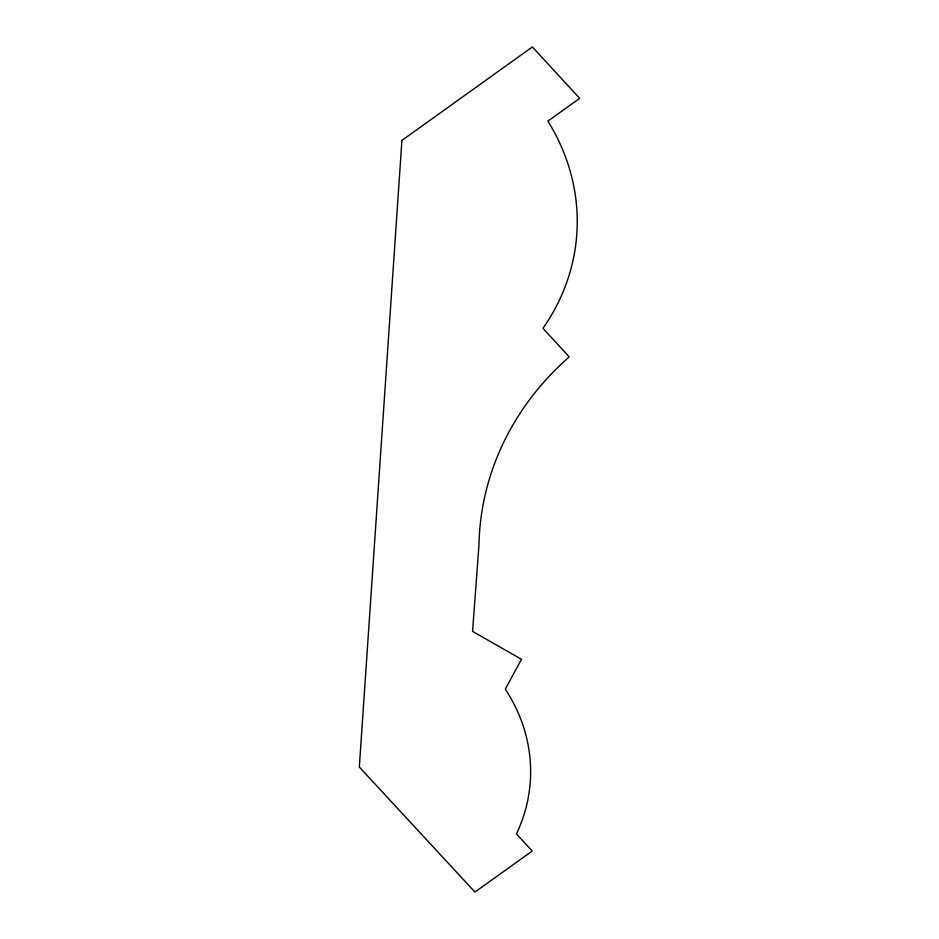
<?xml version="1.0" encoding="UTF-8"?>
<svg xmlns="http://www.w3.org/2000/svg" width="939" height="939" viewBox="0 0 939 939"><rect width="100%" height="100%" fill="white"/><g stroke="black" fill="none" stroke-linecap="round" stroke-linejoin="round"><path stroke-width="1.41" d="M401.915 140.404L359.332 767.034L474.946 892.05L532.202 851.039L516.438 833.902A182.319 161.273 4 0 0 505.288 689.191L521.474 659.284L472.563 631.395L478.984 544.808A311.372 275.432 4 0 1 569.234 356.879L542.953 328.31A231.522 204.796 4 0 0 547.86 121.143L579.668 98.36L532.366 46.95L401.915 140.404"/></g></svg>
